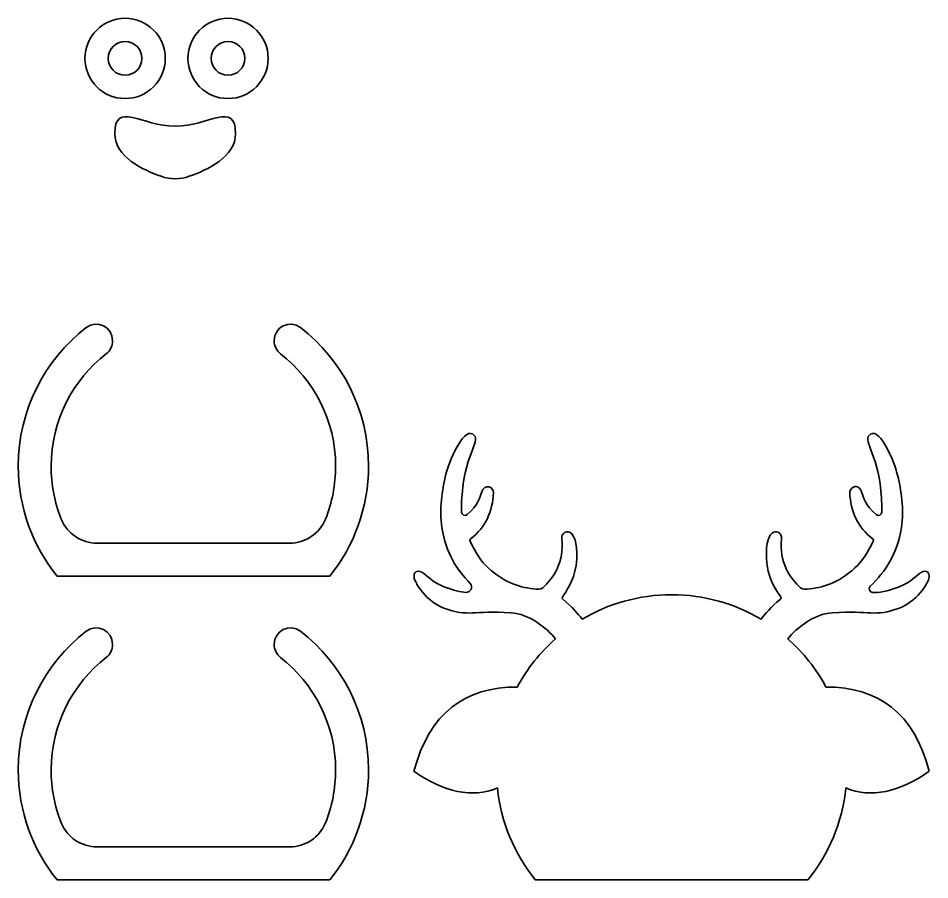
# Model space of a CAD drawing. Header units: inches. Extents: x 0.5 to 19.7, y -11.3 to -0.6.
# Drawn here: x 9.31 to 19.7, y -11.29 to -1.47 of the extents above; entities that cross this region are included whole.
import ezdxf

# ---------------------------------------------------------------- set-up
doc = ezdxf.new("R2010")
doc.units = ezdxf.units.IN
doc.header["$MEASUREMENT"] = 0
doc.layers.add('_U+0421_U+043B_U+043E_U+0439 1', color=7, linetype='Continuous')

msp = doc.modelspace()

# ---------------------------------------------------------------- linework, layer by layer
at = {"layer": '_U+0421_U+043B_U+043E_U+0439 1', "color": 242, "lineweight": 35, "true_color": 0xc1272d}
for points, knots in [([(10.529, -1.472), (10.276, -1.472), (10.071, -1.677), (10.071, -1.929), (10.071, -2.182), (10.276, -2.387), (10.529, -2.387), (10.782, -2.387), (10.987, -2.182), (10.987, -1.929), (10.987, -1.677), (10.782, -1.472), (10.529, -1.472)], [0, 0, 0, 0, 1, 1, 1, 2, 2, 2, 3, 3, 3, 4, 4, 4, 4]), ([(11.702, -1.472), (11.45, -1.472), (11.245, -1.677), (11.245, -1.929), (11.245, -2.182), (11.45, -2.387), (11.702, -2.387), (11.955, -2.387), (12.16, -2.182), (12.16, -1.929), (12.16, -1.677), (11.955, -1.472), (11.702, -1.472)], [0, 0, 0, 0, 1, 1, 1, 2, 2, 2, 3, 3, 3, 4, 4, 4, 4]), ([(10.411, -2.789), (10.411, -2.408), (10.719, -2.703), (11.1, -2.703), (11.481, -2.703), (11.789, -2.408), (11.789, -2.789), (11.789, -3.051), (11.463, -3.204), (11.259, -3.274), (11.156, -3.31), (11.044, -3.31), (10.941, -3.274), (10.737, -3.204), (10.411, -3.051), (10.411, -2.789)], [0, 0, 0, 0, 1, 1, 1, 2, 2, 2, 3, 3, 3, 4, 4, 4, 5, 5, 5, 5]), ([(12.228, -5.148), (12.228, -5.148), (12.228, -5.148), (12.228, -5.148), (12.228, -5.206), (12.254, -5.26), (12.3, -5.296), (12.682, -5.593), (12.929, -6.057), (12.929, -6.577), (12.929, -6.789), (12.89, -6.993), (12.813, -7.183), (12.746, -7.349), (12.583, -7.456), (12.404, -7.456), (12.404, -7.456), (10.211, -7.456), (10.211, -7.456), (10.032, -7.456), (9.869, -7.349), (9.802, -7.183), (9.725, -6.993), (9.686, -6.789), (9.686, -6.577), (9.686, -6.057), (9.933, -5.593), (10.315, -5.296), (10.361, -5.26), (10.387, -5.206), (10.387, -5.148), (10.387, -5.148), (10.387, -5.148), (10.387, -5.148), (10.387, -4.992), (10.209, -4.903), (10.086, -4.998), (9.614, -5.363), (9.311, -5.935), (9.311, -6.577), (9.311, -7.052), (9.476, -7.488), (9.753, -7.831), (9.753, -7.831), (12.862, -7.831), (12.862, -7.831), (13.139, -7.488), (13.304, -7.052), (13.304, -6.577), (13.304, -5.935), (13.001, -5.363), (12.529, -4.998), (12.406, -4.903), (12.228, -4.992), (12.228, -5.148)], [0, 0, 0, 0, 1, 1, 1, 2, 2, 2, 3, 3, 3, 4, 4, 4, 5, 5, 5, 6, 6, 6, 7, 7, 7, 8, 8, 8, 9, 9, 9, 10, 10, 10, 11, 11, 11, 12, 12, 12, 13, 13, 13, 14, 14, 14, 15, 15, 15, 16, 16, 16, 17, 17, 17, 18, 18, 18, 18]), ([(19.697, -10.057), (19.524, -9.389), (19.114, -9.096), (18.519, -9.096), (18.407, -8.888), (18.26, -8.702), (18.084, -8.546), (18.184, -8.421), (18.386, -8.263), (18.591, -8.249), (19.024, -8.222), (19.074, -8.301), (19.356, -8.196), (19.546, -8.125), (19.687, -7.923), (19.697, -7.841), (19.702, -7.792), (19.664, -7.758), (19.607, -7.788), (19.55, -7.819), (19.493, -7.904), (19.346, -7.958), (19.214, -8.007), (19.117, -8.02), (19.053, -8.019), (19.016, -8.018), (18.998, -7.974), (19.024, -7.948), (19.2, -7.771), (19.327, -7.595), (19.379, -7.279), (19.413, -7.067), (19.377, -6.86), (19.332, -6.668), (19.303, -6.542), (19.143, -6.149), (19.032, -6.211), (18.915, -6.275), (19.108, -6.419), (19.146, -6.858), (19.156, -6.98), (19.158, -7.056), (19.156, -7.102), (19.155, -7.135), (19.117, -7.152), (19.092, -7.131), (18.969, -7.028), (18.941, -6.928), (18.928, -6.882), (18.91, -6.82), (18.871, -6.804), (18.84, -6.814), (18.808, -6.824), (18.788, -6.862), (18.79, -6.882), (18.802, -7.094), (18.878, -7.275), (19.054, -7.408), (19.062, -7.415), (19.065, -7.417), (19.057, -7.434), (18.993, -7.572), (18.929, -7.666), (18.85, -7.738), (18.653, -7.918), (18.481, -7.961), (18.303, -7.982), (18.267, -7.986), (18.236, -7.974), (18.209, -7.946), (18.152, -7.886), (18.099, -7.826), (18.066, -7.75), (18.016, -7.637), (18, -7.547), (18.011, -7.403), (18.02, -7.293), (17.821, -7.245), (17.841, -7.636), (17.852, -7.843), (17.939, -7.972), (17.986, -8.042), (18.013, -8.083), (18.014, -8.082), (17.999, -8.095), (17.891, -8.189), (17.829, -8.255), (17.779, -8.323), (17.481, -8.146), (17.132, -8.044), (16.76, -8.044), (16.387, -8.044), (16.039, -8.146), (15.74, -8.323), (15.69, -8.255), (15.628, -8.189), (15.52, -8.095), (15.505, -8.082), (15.506, -8.083), (15.534, -8.042), (15.58, -7.972), (15.667, -7.843), (15.678, -7.636), (15.698, -7.245), (15.499, -7.293), (15.508, -7.403), (15.52, -7.547), (15.504, -7.637), (15.454, -7.75), (15.42, -7.826), (15.367, -7.886), (15.311, -7.946), (15.284, -7.974), (15.252, -7.986), (15.216, -7.982), (15.038, -7.961), (14.866, -7.918), (14.669, -7.738), (14.591, -7.666), (14.527, -7.572), (14.462, -7.434), (14.454, -7.417), (14.457, -7.415), (14.466, -7.408), (14.641, -7.275), (14.717, -7.094), (14.73, -6.882), (14.734, -6.82), (14.626, -6.761), (14.592, -6.882), (14.579, -6.928), (14.551, -7.027), (14.429, -7.13), (14.404, -7.151), (14.365, -7.134), (14.363, -7.101), (14.362, -7.054), (14.363, -6.979), (14.374, -6.858), (14.412, -6.419), (14.605, -6.275), (14.488, -6.211), (14.376, -6.149), (14.216, -6.542), (14.187, -6.668), (14.143, -6.86), (14.107, -7.067), (14.141, -7.279), (14.189, -7.576), (14.304, -7.749), (14.464, -7.916), (14.502, -7.955), (14.469, -8.021), (14.414, -8.017), (14.354, -8.011), (14.273, -7.995), (14.174, -7.958), (14.027, -7.904), (13.969, -7.819), (13.912, -7.788), (13.855, -7.758), (13.817, -7.792), (13.823, -7.841), (13.833, -7.923), (13.973, -8.125), (14.163, -8.196), (14.446, -8.301), (14.496, -8.222), (14.928, -8.249), (15.134, -8.263), (15.336, -8.421), (15.435, -8.546), (15.26, -8.702), (15.112, -8.888), (15, -9.096), (14.406, -9.096), (13.996, -9.389), (13.822, -10.057), (14.167, -10.295), (14.485, -10.367), (14.774, -10.247), (14.814, -10.641), (14.969, -11.001), (15.205, -11.294), (15.205, -11.294), (18.314, -11.294), (18.314, -11.294), (18.55, -11.001), (18.705, -10.641), (18.746, -10.247), (19.034, -10.367), (19.353, -10.295), (19.697, -10.057)], [0, 0, 0, 0, 1, 1, 1, 2, 2, 2, 3, 3, 3, 4, 4, 4, 5, 5, 5, 6, 6, 6, 7, 7, 7, 8, 8, 8, 9, 9, 9, 10, 10, 10, 11, 11, 11, 12, 12, 12, 13, 13, 13, 14, 14, 14, 15, 15, 15, 16, 16, 16, 17, 17, 17, 18, 18, 18, 19, 19, 19, 20, 20, 20, 21, 21, 21, 22, 22, 22, 23, 23, 23, 24, 24, 24, 25, 25, 25, 26, 26, 26, 27, 27, 27, 28, 28, 28, 29, 29, 29, 30, 30, 30, 31, 31, 31, 32, 32, 32, 33, 33, 33, 34, 34, 34, 35, 35, 35, 36, 36, 36, 37, 37, 37, 38, 38, 38, 39, 39, 39, 40, 40, 40, 41, 41, 41, 42, 42, 42, 43, 43, 43, 44, 44, 44, 45, 45, 45, 46, 46, 46, 47, 47, 47, 48, 48, 48, 49, 49, 49, 50, 50, 50, 51, 51, 51, 52, 52, 52, 53, 53, 53, 54, 54, 54, 55, 55, 55, 56, 56, 56, 57, 57, 57, 58, 58, 58, 59, 59, 59, 60, 60, 60, 61, 61, 61, 62, 62, 62, 63, 63, 63, 64, 64, 64, 64]), ([(12.228, -8.611), (12.228, -8.611), (12.228, -8.611), (12.228, -8.611), (12.228, -8.668), (12.254, -8.723), (12.3, -8.759), (12.682, -9.055), (12.929, -9.52), (12.929, -10.04), (12.929, -10.252), (12.89, -10.456), (12.813, -10.645), (12.746, -10.812), (12.583, -10.919), (12.404, -10.919), (12.404, -10.919), (10.211, -10.919), (10.211, -10.919), (10.032, -10.919), (9.869, -10.812), (9.802, -10.645), (9.725, -10.456), (9.686, -10.252), (9.686, -10.04), (9.686, -9.52), (9.933, -9.055), (10.315, -8.759), (10.361, -8.723), (10.387, -8.668), (10.387, -8.611), (10.387, -8.611), (10.387, -8.611), (10.387, -8.611), (10.387, -8.455), (10.209, -8.366), (10.086, -8.461), (9.614, -8.826), (9.311, -9.398), (9.311, -10.04), (9.311, -10.515), (9.476, -10.951), (9.753, -11.294), (9.753, -11.294), (12.862, -11.294), (12.862, -11.294), (13.139, -10.951), (13.304, -10.515), (13.304, -10.04), (13.304, -9.398), (13.001, -8.826), (12.529, -8.461), (12.406, -8.366), (12.228, -8.455), (12.228, -8.611)], [0, 0, 0, 0, 1, 1, 1, 2, 2, 2, 3, 3, 3, 4, 4, 4, 5, 5, 5, 6, 6, 6, 7, 7, 7, 8, 8, 8, 9, 9, 9, 10, 10, 10, 11, 11, 11, 12, 12, 12, 13, 13, 13, 14, 14, 14, 15, 15, 15, 16, 16, 16, 17, 17, 17, 18, 18, 18, 18])]:
    msp.add_open_spline(points, degree=3, knots=knots, dxfattribs=at)
at = {"layer": '_U+0421_U+043B_U+043E_U+0439 1', "color": 7, "lineweight": 35, "true_color": 0xffffff}
for points in [[(10.721, -1.929), (10.721, -2.036), (10.635, -2.122), (10.529, -2.122), (10.423, -2.122), (10.336, -2.036), (10.336, -1.929), (10.336, -1.823), (10.423, -1.737), (10.529, -1.737), (10.635, -1.737), (10.721, -1.823), (10.721, -1.929)], [(11.895, -1.929), (11.895, -2.036), (11.809, -2.122), (11.702, -2.122), (11.596, -2.122), (11.51, -2.036), (11.51, -1.929), (11.51, -1.823), (11.596, -1.737), (11.702, -1.737), (11.809, -1.737), (11.895, -1.823), (11.895, -1.929)]]:
    msp.add_open_spline(points, degree=3, knots=[0, 0, 0, 0, 1, 1, 1, 2, 2, 2, 3, 3, 3, 4, 4, 4, 4], dxfattribs=at)

doc.saveas('drawing.dxf')
